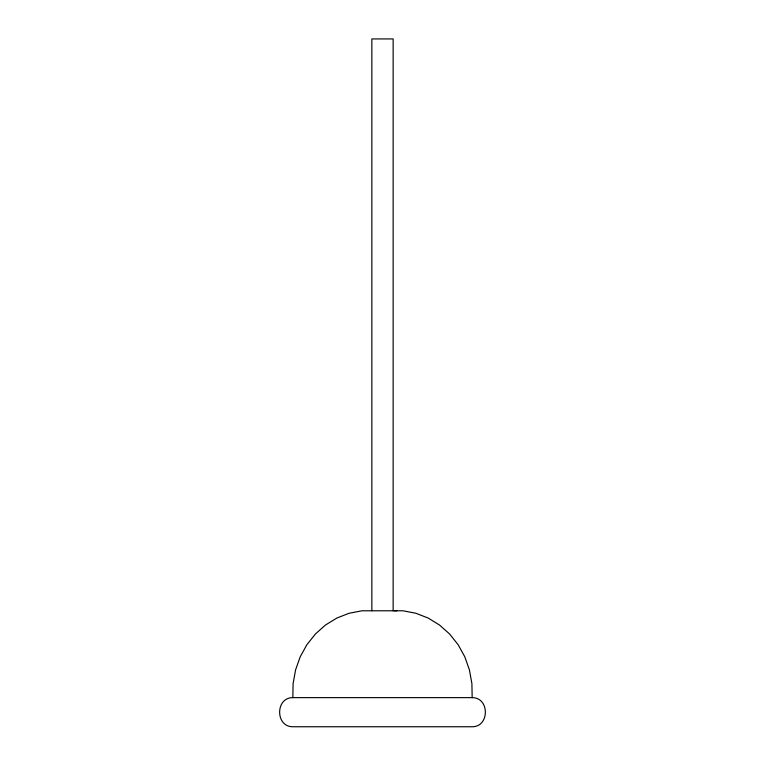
<?xml version="1.0" encoding="UTF-8"?>
<svg xmlns="http://www.w3.org/2000/svg" width="765" height="765" viewBox="0 0 765 765"><rect width="100%" height="100%" fill="white"/><g stroke="black" fill="none" stroke-linecap="round" stroke-linejoin="round"><path stroke-width="1.15" d="M292.832 697.632L293.1 683.594L295.596 669.824L300.243 656.714L306.918 644.646L315.419 633.975L325.488 625.024L336.83 618.053L349.117 613.262L361.988 610.786L403.012 610.786L415.883 613.262L428.171 618.053L439.512 625.024L449.581 633.975L458.082 644.646L464.757 656.714L469.404 669.824L471.9 683.594L472.168 697.632C489.753 697.489 489.753 726.893 472.168 726.75L292.832 726.75C275.247 726.893 275.247 697.489 292.832 697.632L472.168 697.632M394.338 610.776L396.959 610.786M393.143 610.786L393.143 38.929L371.857 38.929L371.857 610.786"/></g></svg>
